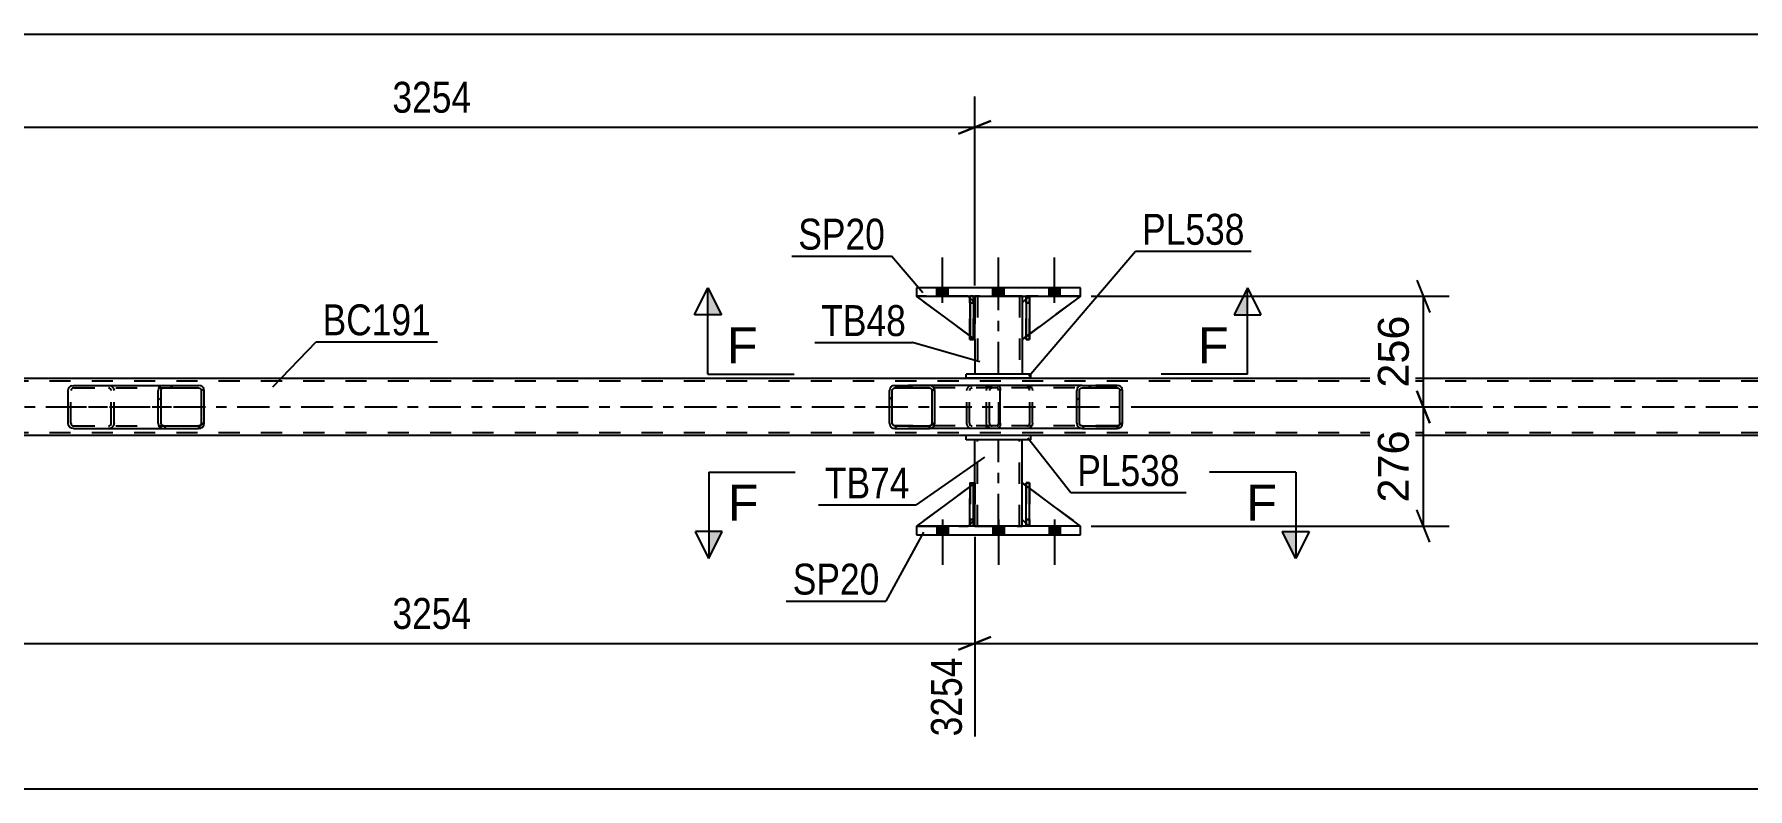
# Model space of a CAD drawing. Header units: millimetres. Extents: x -116 to 725, y -402 to 192.
# Drawn here: x -33.5 to 125.3, y -245.6 to -175.7 of the extents above; entities that cross this region are included whole.
import ezdxf

# ---------------------------------------------------------------- set-up
doc = ezdxf.new("R2010")
doc.units = ezdxf.units.MM
doc.linetypes.add('DXK_LINE_DOT2', pattern=[3.9198, 1.9599, -1.9599])
doc.linetypes.add('DXK_LINE_DOT3', pattern=[5.9187, 2.979, -0.9799, 0.9799, -0.9799])
doc.styles.add('Arial', font='ARIAL.TTF', dxfattribs={"height": 0.2})
doc.styles.add('Arial Narrow', font='ARIALN.TTF', dxfattribs={"height": 0.2})

# ---------------------------------------------------------------- blocks, each defined once
blk = doc.blocks.new('Part-200057545-4073 - 4012')
at = {"color": 2, "linetype": 'Continuous'}
for p, q in [((53.64, -217.23), (53.64, -213.23)), ((58.04, -217.23), (58.04, -213.23)), ((53.64, -221.23), (53.64, -220.63)), ((58.04, -221.23), (58.04, -220.63))]:
    blk.add_line(p, q, dxfattribs=at)
at = {"color": 7, "linetype": 'DXK_LINE_DOT2'}
for p, q in [((58.04, -213.23), (53.64, -213.23)), ((53.88, -221.23), (53.88, -213.23)), ((57.8, -221.23), (57.8, -213.23)), ((53.64, -220.63), (53.64, -217.23)), ((58.04, -220.63), (58.04, -217.23)), ((53.64, -221.23), (58.04, -221.23))]:
    blk.add_line(p, q, dxfattribs=at)
at = {"color": 7, "linetype": 'DXK_LINE_DOT3'}
blk.add_line((55.84, -221.23), (55.84, -213.23), dxfattribs=at)
blk = doc.blocks.new('Part-200057545-4068 - 4012')
at = {"color": 7, "linetype": 'DXK_LINE_DOT2'}
for p, q in [((53.19, -200.54), (53.19, -199.94)), ((53.19, -199.94), (53.19, -199.94)), ((53.19, -199.94), (53.19, -203.94)), ((53.51, -199.94), (53.19, -199.94)), ((53.51, -200.54), (53.51, -199.94)), ((53.51, -203.94), (53.51, -199.94)), ((53.19, -203.94), (53.19, -200.54)), ((53.19, -200.54), (53.51, -200.54)), ((53.51, -200.54), (53.51, -203.94)), ((53.19, -203.94), (53.51, -203.94))]:
    blk.add_line(p, q, dxfattribs=at)
blk = doc.blocks.new('Part-200057545-4161 - 4012')
at = {"linetype": 'Continuous'}
h = blk.add_hatch(dxfattribs=at)
h.set_pattern_fill('', scale=0.7, style=0, pattern_type=0)
h.set_pattern_definition([(45, (67.303, -208.4886), (-1.57154, 1.57154), [])])
h.paths.add_polyline_path([(67.34, -208.67), (67.3, -208.49), (67.19, -208.33), (67.03, -208.23), (66.83, -208.19), (63.6, -208.19), (63.4, -208.23), (63.23, -208.33), (63.12, -208.49), (63.09, -208.67), (63.09, -211.71), (63.12, -211.9), (63.23, -212.05), (63.4, -212.16), (63.6, -212.19), (66.83, -212.19), (67.03, -212.16), (67.19, -212.05), (67.3, -211.9), (67.34, -211.71)])
h.paths.add_polyline_path([(67.07, -211.8), (67.01, -211.88), (66.93, -211.93), (66.83, -211.95), (63.6, -211.95), (63.5, -211.93), (63.42, -211.88), (63.36, -211.8), (63.34, -211.71), (63.34, -208.67), (63.36, -208.58), (63.42, -208.5), (63.5, -208.45), (63.6, -208.43), (66.83, -208.43), (66.93, -208.45), (67.01, -208.5), (67.07, -208.58), (67.09, -208.67), (67.09, -211.71)])
at = {"color": 7, "linetype": 'DXK_LINE_DOT2'}
for p, q in [((54.74, -208.67), (54.77, -208.49)), ((54.74, -211.71), (54.74, -208.67)), ((55.01, -208.58), (54.99, -208.67)), ((54.99, -211.71), (54.99, -208.67)), ((55.07, -208.5), (55.01, -208.58)), ((55.05, -208.23), (55.25, -208.19)), ((55.15, -208.45), (55.07, -208.5)), ((55.25, -208.43), (55.15, -208.45)), ((55.73, -208.19), (55.25, -208.19)), ((66.83, -208.43), (55.25, -208.43)), ((58.48, -208.19), (58.68, -208.23)), ((58.58, -208.45), (58.48, -208.43)), ((58.66, -208.5), (58.58, -208.45)), ((58.72, -208.58), (58.66, -208.5)), ((58.74, -208.67), (58.72, -208.58)), ((58.74, -211.71), (58.74, -208.67)), ((58.95, -208.49), (58.99, -208.67)), ((58.99, -211.71), (58.99, -208.67)), ((66.83, -208.19), (63.6, -208.19)), ((54.77, -211.9), (54.74, -211.71)), ((54.99, -211.71), (55.01, -211.8)), ((55.01, -211.8), (55.07, -211.88)), ((55.25, -212.19), (55.05, -212.16)), ((55.07, -211.88), (55.15, -211.93)), ((55.15, -211.93), (55.25, -211.95)), ((66.83, -211.95), (55.25, -211.95)), ((55.73, -212.19), (55.25, -212.19)), ((58.48, -211.95), (58.58, -211.93)), ((58.68, -212.16), (58.48, -212.19)), ((58.58, -211.93), (58.66, -211.88)), ((58.66, -211.88), (58.72, -211.8)), ((58.72, -211.8), (58.74, -211.71)), ((58.99, -211.71), (58.95, -211.9)), ((66.83, -212.19), (63.6, -212.19))]:
    blk.add_line(p, q, dxfattribs=at)
at = {"color": 2, "linetype": 'Continuous'}
for p, q in [((63.6, -208.19), (55.73, -208.19)), ((63.12, -208.49), (63.09, -208.67)), ((63.09, -211.71), (63.09, -208.67)), ((63.34, -208.67), (63.36, -208.58)), ((63.34, -211.71), (63.34, -208.67)), ((63.36, -208.58), (63.42, -208.5)), ((63.6, -208.19), (63.4, -208.23)), ((63.42, -208.5), (63.5, -208.45)), ((63.5, -208.45), (63.6, -208.43)), ((63.6, -208.19), (66.83, -208.19)), ((63.6, -208.43), (66.83, -208.43)), ((67.03, -208.23), (66.83, -208.19)), ((66.83, -208.43), (66.93, -208.45)), ((66.93, -208.45), (67.01, -208.5)), ((67.01, -208.5), (67.07, -208.58)), ((67.07, -208.58), (67.09, -208.67)), ((67.09, -211.71), (67.09, -208.67)), ((67.34, -208.67), (67.3, -208.49)), ((67.34, -211.71), (67.34, -208.67)), ((63.6, -212.19), (55.73, -212.19)), ((63.09, -211.71), (63.12, -211.9)), ((63.36, -211.8), (63.34, -211.71)), ((63.42, -211.88), (63.36, -211.8)), ((63.4, -212.16), (63.6, -212.19)), ((63.5, -211.93), (63.42, -211.88)), ((63.6, -211.95), (63.5, -211.93)), ((63.6, -211.95), (66.83, -211.95)), ((63.6, -212.19), (66.83, -212.19)), ((66.93, -211.93), (66.83, -211.95)), ((66.83, -212.19), (67.03, -212.16)), ((67.01, -211.88), (66.93, -211.93)), ((67.07, -211.8), (67.01, -211.88)), ((67.09, -211.71), (67.07, -211.8)), ((67.3, -211.9), (67.34, -211.71))]:
    blk.add_line(p, q, dxfattribs=at)
at = {"color": 7, "linetype": 'DXK_LINE_DOT2'}
for centre, start, end in [((55.23, -208.69), 110.7583, 155.68), ((58.5, -208.69), 24.32, 69.2417), ((55.23, -211.69), 204.32, 249.2417), ((58.5, -211.69), 290.7583, 335.68)]:
    blk.add_arc(centre, 0.496, start, end, dxfattribs=at)
at = {"color": 2, "linetype": 'Continuous'}
for centre, start, end in [((63.58, -208.69), 110.7583, 155.68), ((66.85, -208.69), 24.32, 69.2417), ((63.58, -211.69), 204.32, 249.2417), ((66.85, -211.69), 290.7583, 335.68)]:
    blk.add_arc(centre, 0.496, start, end, dxfattribs=at)
blk = doc.blocks.new('Part-200057545-4078 - 4012')
at = {"color": 2, "linetype": 'Continuous'}
for p, q in [((58.84, -212.83), (52.84, -212.83)), ((52.84, -213.23), (52.84, -212.83)), ((58.84, -213.23), (52.84, -213.23)), ((58.84, -213.23), (58.84, -212.83))]:
    blk.add_line(p, q, dxfattribs=at)
blk = doc.blocks.new('Part-200057545-4083 - 4012')
at = {"color": 2, "linetype": 'Continuous'}
for p, q in [((58.84, -207.14), (52.84, -207.14)), ((52.84, -207.54), (52.84, -207.14)), ((58.84, -207.54), (52.84, -207.54)), ((58.84, -207.54), (58.84, -207.14))]:
    blk.add_line(p, q, dxfattribs=at)
blk = doc.blocks.new('Part-200057545-4088 - 4012')
at = {"color": 2, "linetype": 'Continuous'}
for p, q in [((53.64, -199.94), (53.64, -200.54)), ((58.04, -199.94), (58.04, -200.54)), ((53.64, -203.94), (53.64, -207.14)), ((58.04, -203.94), (58.04, -207.14))]:
    blk.add_line(p, q, dxfattribs=at)
at = {"color": 7, "linetype": 'DXK_LINE_DOT2'}
for p, q in [((58.04, -199.94), (53.64, -199.94)), ((53.88, -199.94), (53.88, -207.14)), ((57.8, -199.94), (57.8, -207.14)), ((53.64, -200.54), (53.64, -203.94)), ((58.04, -200.54), (58.04, -203.94)), ((58.04, -207.14), (53.64, -207.14))]:
    blk.add_line(p, q, dxfattribs=at)
at = {"color": 7, "linetype": 'DXK_LINE_DOT3'}
blk.add_line((55.84, -207.14), (55.84, -199.94), dxfattribs=at)
blk = doc.blocks.new('Part-200057545-4162 - 4012')
at = {"linetype": 'Continuous'}
h = blk.add_hatch(dxfattribs=at)
h.set_pattern_fill('', scale=0.7, style=0, pattern_type=0)
h.set_pattern_definition([(45, (-17.8313, -208.4886), (-1.57154, 1.57154), [])])
h.paths.add_polyline_path([(-17.79, -208.67), (-17.83, -208.49), (-17.94, -208.33), (-18.11, -208.23), (-18.3, -208.19), (-21.54, -208.19), (-21.73, -208.23), (-21.9, -208.33), (-22.01, -208.49), (-22.05, -208.67), (-22.05, -211.71), (-22.01, -211.9), (-21.9, -212.05), (-21.73, -212.16), (-21.54, -212.19), (-18.3, -212.19), (-18.11, -212.16), (-17.94, -212.05), (-17.83, -211.9), (-17.79, -211.71)])
h.paths.add_polyline_path([(-18.07, -211.8), (-18.12, -211.88), (-18.21, -211.93), (-18.3, -211.95), (-21.54, -211.95), (-21.64, -211.93), (-21.72, -211.88), (-21.77, -211.8), (-21.79, -211.71), (-21.79, -208.67), (-21.77, -208.58), (-21.72, -208.5), (-21.64, -208.45), (-21.54, -208.43), (-18.3, -208.43), (-18.21, -208.45), (-18.12, -208.5), (-18.07, -208.58), (-18.05, -208.67), (-18.05, -211.71)])
at = {"color": 2, "linetype": 'Continuous'}
for p, q in [((-30.4, -208.67), (-30.36, -208.49)), ((-30.4, -211.71), (-30.4, -208.67)), ((-30.08, -208.23), (-29.89, -208.19)), ((-29.89, -208.19), (-21.54, -208.19)), ((-22.01, -208.49), (-22.05, -208.67)), ((-22.05, -211.71), (-22.05, -208.67)), ((-21.79, -208.67), (-21.77, -208.58)), ((-21.79, -211.71), (-21.79, -208.67)), ((-21.77, -208.58), (-21.72, -208.5)), ((-21.54, -208.19), (-21.73, -208.23)), ((-21.72, -208.5), (-21.64, -208.45)), ((-21.64, -208.45), (-21.54, -208.43)), ((-21.54, -208.19), (-18.3, -208.19)), ((-21.54, -208.43), (-18.3, -208.43)), ((-18.11, -208.23), (-18.3, -208.19)), ((-18.3, -208.43), (-18.21, -208.45)), ((-18.21, -208.45), (-18.12, -208.5)), ((-18.12, -208.5), (-18.07, -208.58)), ((-18.07, -208.58), (-18.05, -208.67)), ((-18.05, -211.71), (-18.05, -208.67)), ((-17.79, -208.67), (-17.83, -208.49)), ((-17.79, -211.71), (-17.79, -208.67)), ((-30.36, -211.9), (-30.4, -211.71)), ((-29.89, -212.19), (-30.08, -212.16)), ((-29.89, -212.19), (-21.54, -212.19)), ((-22.05, -211.71), (-22.01, -211.9)), ((-21.77, -211.8), (-21.79, -211.71)), ((-21.72, -211.88), (-21.77, -211.8)), ((-21.73, -212.16), (-21.54, -212.19)), ((-21.64, -211.93), (-21.72, -211.88)), ((-21.54, -211.95), (-21.64, -211.93)), ((-21.54, -211.95), (-18.3, -211.95)), ((-21.54, -212.19), (-18.3, -212.19)), ((-18.21, -211.93), (-18.3, -211.95)), ((-18.3, -212.19), (-18.11, -212.16)), ((-18.12, -211.88), (-18.21, -211.93)), ((-18.07, -211.8), (-18.12, -211.88)), ((-18.05, -211.71), (-18.07, -211.8)), ((-17.83, -211.9), (-17.79, -211.71))]:
    blk.add_line(p, q, dxfattribs=at)
at = {"color": 7, "linetype": 'DXK_LINE_DOT2'}
for p, q in [((-30.12, -208.58), (-30.14, -208.67)), ((-30.14, -211.71), (-30.14, -208.67)), ((-30.07, -208.5), (-30.12, -208.58)), ((-29.99, -208.45), (-30.07, -208.5)), ((-29.89, -208.43), (-29.99, -208.45)), ((-29.89, -208.43), (-18.3, -208.43)), ((-26.65, -208.19), (-26.46, -208.23)), ((-26.55, -208.45), (-26.65, -208.43)), ((-26.47, -208.5), (-26.55, -208.45)), ((-26.42, -208.58), (-26.47, -208.5)), ((-26.4, -208.67), (-26.42, -208.58)), ((-26.4, -211.71), (-26.4, -208.67)), ((-26.18, -208.49), (-26.14, -208.67)), ((-26.14, -211.71), (-26.14, -208.67)), ((-21.54, -208.19), (-18.3, -208.19)), ((-30.14, -211.71), (-30.12, -211.8)), ((-30.12, -211.8), (-30.07, -211.88)), ((-30.07, -211.88), (-29.99, -211.93)), ((-29.99, -211.93), (-29.89, -211.95)), ((-29.89, -211.95), (-18.3, -211.95)), ((-26.65, -211.95), (-26.55, -211.93)), ((-26.46, -212.16), (-26.65, -212.19)), ((-26.55, -211.93), (-26.47, -211.88)), ((-26.47, -211.88), (-26.42, -211.8)), ((-26.42, -211.8), (-26.4, -211.71)), ((-26.14, -211.71), (-26.18, -211.9)), ((-21.54, -212.19), (-18.3, -212.19))]:
    blk.add_line(p, q, dxfattribs=at)
at = {"color": 7, "linetype": 'DXK_LINE_DOT3'}
blk.add_line((-31.69, -210.19), (-19.92, -210.19), dxfattribs=at)
at = {"color": 2, "linetype": 'Continuous'}
for centre, start, end in [((-29.91, -208.69), 110.7583, 155.68), ((-21.56, -208.69), 110.7583, 155.68), ((-18.28, -208.69), 24.32, 69.2417), ((-29.91, -211.69), 204.32, 249.2417), ((-21.56, -211.69), 204.32, 249.2417), ((-18.28, -211.69), 290.7583, 335.68)]:
    blk.add_arc(centre, 0.496, start, end, dxfattribs=at)
at = {"color": 7, "linetype": 'DXK_LINE_DOT2'}
for centre, start, end in [((-26.63, -208.69), 24.32, 69.2417), ((-26.63, -211.69), 290.7583, 335.68)]:
    blk.add_arc(centre, 0.496, start, end, dxfattribs=at)
blk = doc.blocks.new('Part-200057545-4163 - 4012')
at = {"linetype": 'Continuous'}
h = blk.add_hatch(dxfattribs=at)
h.set_pattern_fill('', scale=0.7, style=0, pattern_type=0)
h.set_pattern_definition([(45, (49.8923, -208.4886), (-1.57154, 1.57154), [])])
h.paths.add_polyline_path([(49.93, -208.67), (49.89, -208.49), (49.78, -208.33), (49.62, -208.23), (49.43, -208.19), (46.24, -208.19), (46.05, -208.23), (45.89, -208.33), (45.78, -208.49), (45.74, -208.67), (45.74, -211.71), (45.78, -211.9), (45.89, -212.05), (46.05, -212.16), (46.24, -212.19), (49.43, -212.19), (49.62, -212.16), (49.78, -212.05), (49.89, -211.9), (49.93, -211.71)])
h.paths.add_polyline_path([(49.66, -211.8), (49.61, -211.88), (49.52, -211.93), (49.43, -211.95), (46.24, -211.95), (46.15, -211.93), (46.07, -211.88), (46.01, -211.8), (45.99, -211.71), (45.99, -208.67), (46.01, -208.58), (46.07, -208.5), (46.15, -208.45), (46.24, -208.43), (49.43, -208.43), (49.52, -208.45), (49.61, -208.5), (49.66, -208.58), (49.68, -208.67), (49.68, -211.71)])
at = {"color": 2, "linetype": 'Continuous'}
for p, q in [((45.78, -208.49), (45.74, -208.67)), ((45.74, -211.71), (45.74, -208.67)), ((45.99, -208.67), (46.01, -208.58)), ((45.99, -211.71), (45.99, -208.67)), ((46.01, -208.58), (46.07, -208.5)), ((46.24, -208.19), (46.05, -208.23)), ((46.07, -208.5), (46.15, -208.45)), ((46.15, -208.45), (46.24, -208.43)), ((46.24, -208.19), (49.43, -208.19)), ((46.24, -208.43), (49.43, -208.43)), ((55.73, -208.19), (49.43, -208.19)), ((49.62, -208.23), (49.43, -208.19)), ((49.43, -208.43), (49.52, -208.45)), ((49.52, -208.45), (49.61, -208.5)), ((49.61, -208.5), (49.66, -208.58)), ((49.66, -208.58), (49.68, -208.67)), ((49.68, -211.71), (49.68, -208.67)), ((49.93, -208.67), (49.89, -208.49)), ((49.93, -211.71), (49.93, -208.67)), ((55.73, -208.19), (55.83, -208.23)), ((55.83, -208.23), (55.92, -208.33)), ((55.92, -208.33), (55.98, -208.49)), ((55.98, -208.49), (56, -208.67)), ((56, -211.71), (56, -208.67)), ((45.74, -211.71), (45.78, -211.9)), ((46.01, -211.8), (45.99, -211.71)), ((46.07, -211.88), (46.01, -211.8)), ((46.05, -212.16), (46.24, -212.19)), ((46.15, -211.93), (46.07, -211.88)), ((46.24, -211.95), (46.15, -211.93)), ((46.24, -211.95), (49.43, -211.95)), ((46.24, -212.19), (49.43, -212.19)), ((49.52, -211.93), (49.43, -211.95)), ((49.43, -212.19), (49.62, -212.16)), ((55.73, -212.19), (49.43, -212.19)), ((49.61, -211.88), (49.52, -211.93)), ((49.66, -211.8), (49.61, -211.88)), ((49.68, -211.71), (49.66, -211.8)), ((49.89, -211.9), (49.93, -211.71)), ((55.83, -212.16), (55.73, -212.19)), ((55.92, -212.05), (55.83, -212.16)), ((55.98, -211.9), (55.92, -212.05)), ((56, -211.71), (55.98, -211.9))]:
    blk.add_line(p, q, dxfattribs=at)
at = {"color": 7, "linetype": 'DXK_LINE_DOT2'}
for p, q in [((49.43, -208.19), (46.24, -208.19)), ((55.73, -208.43), (46.24, -208.43)), ((52.89, -208.67), (52.93, -208.49)), ((52.89, -211.71), (52.89, -208.67)), ((53.16, -208.58), (53.14, -208.67)), ((53.14, -211.71), (53.14, -208.67)), ((53.22, -208.5), (53.16, -208.58)), ((53.2, -208.23), (53.39, -208.19)), ((53.3, -208.45), (53.22, -208.5)), ((53.39, -208.43), (53.3, -208.45)), ((54.74, -208.43), (54.74, -208.19)), ((55.78, -208.45), (55.73, -208.43)), ((55.82, -208.5), (55.78, -208.45)), ((55.85, -208.58), (55.82, -208.5)), ((55.86, -208.67), (55.85, -208.58)), ((55.86, -211.71), (55.86, -208.67)), ((55.73, -211.95), (46.24, -211.95)), ((49.43, -212.19), (46.24, -212.19)), ((52.93, -211.9), (52.89, -211.71)), ((53.14, -211.71), (53.16, -211.8)), ((53.16, -211.8), (53.22, -211.88)), ((53.39, -212.19), (53.2, -212.16)), ((53.22, -211.88), (53.3, -211.93)), ((53.3, -211.93), (53.39, -211.95)), ((54.74, -212.19), (54.74, -211.95)), ((55.73, -211.95), (55.78, -211.93)), ((55.78, -211.93), (55.82, -211.88)), ((55.82, -211.88), (55.85, -211.8)), ((55.85, -211.8), (55.86, -211.71))]:
    blk.add_line(p, q, dxfattribs=at)
at = {"color": 2, "linetype": 'Continuous'}
for centre, start, end in [((46.23, -208.69), 111.1941, 156.1506), ((49.44, -208.69), 23.8494, 68.8059), ((46.23, -211.7), 203.8494, 248.8059), ((49.44, -211.7), 291.1941, 336.1506)]:
    blk.add_arc(centre, 0.492, start, end, dxfattribs=at)
at = {"color": 7, "linetype": 'DXK_LINE_DOT2'}
for centre, start, end in [((53.38, -208.69), 111.1941, 156.1506), ((53.38, -211.7), 203.8494, 248.8059)]:
    blk.add_arc(centre, 0.492, start, end, dxfattribs=at)
blk = doc.blocks.new('Part-200057545-4164 - 4012')
at = {"color": 7, "linetype": 'DXK_LINE_DOT2'}
for p, q in [((58.39, -200.54), (58.39, -199.94)), ((58.39, -199.94), (58.39, -199.94)), ((58.39, -199.94), (58.39, -203.94)), ((58.71, -199.94), (58.39, -199.94)), ((58.71, -200.54), (58.71, -199.94)), ((58.71, -203.94), (58.71, -199.94)), ((58.39, -203.94), (58.39, -200.54)), ((58.39, -200.54), (58.71, -200.54)), ((58.71, -200.54), (58.71, -203.94)), ((58.39, -203.94), (58.71, -203.94))]:
    blk.add_line(p, q, dxfattribs=at)
blk = doc.blocks.new('Part-200057545-4165 - 4012')
at = {"color": 2, "linetype": 'Continuous'}
for p, q in [((53.51, -199.94), (53.19, -199.94)), ((53.19, -199.94), (53.2, -203.94)), ((53.52, -199.94), (53.51, -199.94)), ((53.51, -199.94), (53.52, -203.94)), ((53.52, -203.94), (53.2, -203.94))]:
    blk.add_line(p, q, dxfattribs=at)
at = {"color": 7, "linetype": 'DXK_LINE_DOT2'}
for p, q in [((53.2, -200.54), (53.2, -199.94)), ((53.52, -199.94), (53.51, -199.94)), ((53.52, -200.54), (53.52, -199.94)), ((53.52, -200.54), (53.2, -200.54)), ((53.2, -200.54), (53.2, -203.94)), ((53.52, -203.94), (53.52, -200.54))]:
    blk.add_line(p, q, dxfattribs=at)
blk = doc.blocks.new('Part-200057545-4166 - 4012')
at = {"color": 2, "linetype": 'Continuous'}
for p, q in [((58.71, -199.94), (58.39, -199.94)), ((58.39, -199.94), (58.39, -203.94)), ((58.71, -199.94), (58.71, -199.94)), ((58.71, -199.94), (58.71, -203.94)), ((58.71, -203.94), (58.39, -203.94))]:
    blk.add_line(p, q, dxfattribs=at)
at = {"color": 7, "linetype": 'DXK_LINE_DOT2'}
for p, q in [((58.39, -200.54), (58.39, -199.94)), ((58.71, -200.54), (58.71, -199.94)), ((58.71, -199.94), (58.71, -199.94)), ((58.71, -200.54), (58.39, -200.54)), ((58.39, -200.54), (58.39, -203.94)), ((58.71, -203.94), (58.71, -200.54))]:
    blk.add_line(p, q, dxfattribs=at)
blk = doc.blocks.new('Part-200057545-4167 - 4012')
at = {"color": 7, "linetype": 'DXK_LINE_DOT2'}
for p, q in [((53.64, -203.94), (48.24, -199.94)), ((48.24, -199.94), (53.04, -199.94)), ((53.04, -199.94), (53.64, -200.54)), ((53.64, -200.54), (53.04, -199.94)), ((53.64, -200.54), (53.64, -203.94)), ((53.64, -200.54), (53.64, -200.54)), ((53.64, -200.54), (53.64, -203.94))]:
    blk.add_line(p, q, dxfattribs=at)
blk = doc.blocks.new('Part-200057545-4168 - 4012')
at = {"color": 2, "linetype": 'Continuous'}
for p, q in [((53.2, -203.61), (48.24, -199.94)), ((53.19, -200.1), (53.04, -199.94)), ((53.64, -200.54), (53.51, -200.42)), ((53.64, -200.54), (53.64, -200.54)), ((53.64, -203.94), (53.64, -200.54)), ((53.52, -203.85), (53.64, -203.94)), ((53.64, -203.94), (53.64, -203.94))]:
    blk.add_line(p, q, dxfattribs=at)
at = {"color": 7, "linetype": 'DXK_LINE_DOT2'}
for p, q in [((53.04, -199.94), (48.24, -199.94)), ((53.04, -199.94), (53.64, -200.54)), ((53.51, -200.42), (53.19, -200.1)), ((53.64, -200.54), (53.64, -203.94)), ((53.52, -203.85), (53.2, -203.61))]:
    blk.add_line(p, q, dxfattribs=at)
blk = doc.blocks.new('Part-200057545-4169 - 4012')
at = {"color": 7, "linetype": 'DXK_LINE_DOT2'}
for p, q in [((58.64, -199.94), (58.04, -200.54)), ((58.04, -203.94), (63.44, -199.94)), ((63.44, -199.94), (58.64, -199.94)), ((58.04, -200.54), (58.04, -203.94))]:
    blk.add_line(p, q, dxfattribs=at)
blk = doc.blocks.new('Part-200057545-4173 - 4012')
at = {"color": 2, "linetype": 'Continuous'}
for p, q in [((53.19, -221.23), (53.2, -217.23)), ((53.2, -217.23), (53.52, -217.23)), ((53.51, -221.23), (53.52, -217.23)), ((53.2, -221.23), (53.19, -221.23)), ((53.52, -221.23), (53.19, -221.23))]:
    blk.add_line(p, q, dxfattribs=at)
at = {"color": 7, "linetype": 'DXK_LINE_DOT2'}
for p, q in [((53.2, -217.23), (53.2, -220.63)), ((53.52, -220.63), (53.52, -217.23)), ((53.2, -220.63), (53.2, -221.23)), ((53.2, -220.63), (53.52, -220.63)), ((53.52, -221.23), (53.52, -220.63)), ((53.51, -221.23), (53.52, -221.23))]:
    blk.add_line(p, q, dxfattribs=at)
blk = doc.blocks.new('Part-200057545-4170 - 4012')
at = {"color": 7, "linetype": 'DXK_LINE_DOT2'}
for p, q in [((58.64, -199.94), (58.39, -200.19)), ((63.44, -199.94), (58.64, -199.94)), ((58.71, -203.44), (58.39, -203.68))]:
    blk.add_line(p, q, dxfattribs=at)
at = {"color": 2, "linetype": 'Continuous'}
for p, q in [((63.44, -199.94), (58.71, -203.44)), ((58.39, -200.19), (58.04, -200.54)), ((58.04, -200.54), (58.04, -203.94)), ((58.39, -203.68), (58.04, -203.94))]:
    blk.add_line(p, q, dxfattribs=at)
blk = doc.blocks.new('Part-200057545-4171 - 4012')
at = {"color": 7, "linetype": 'DXK_LINE_DOT2'}
for p, q in [((53.19, -217.23), (53.51, -217.23)), ((53.19, -220.63), (53.19, -217.23)), ((53.19, -217.23), (53.19, -221.23)), ((53.51, -217.23), (53.51, -220.63)), ((53.51, -221.23), (53.51, -217.33)), ((53.51, -220.63), (53.19, -220.63)), ((53.19, -221.23), (53.19, -220.63)), ((53.51, -220.63), (53.51, -221.23)), ((53.51, -221.23), (53.19, -221.23)), ((53.51, -221.23), (53.51, -221.23))]:
    blk.add_line(p, q, dxfattribs=at)
blk = doc.blocks.new('Part-200057545-4172 - 4012')
at = {"color": 7, "linetype": 'DXK_LINE_DOT2'}
for p, q in [((58.71, -217.23), (58.39, -217.23)), ((58.39, -220.63), (58.39, -217.23)), ((58.39, -217.23), (58.39, -221.23)), ((58.71, -217.23), (58.71, -220.63)), ((58.71, -221.23), (58.71, -217.23)), ((58.71, -220.63), (58.39, -220.63)), ((58.39, -221.23), (58.39, -220.63)), ((58.71, -220.63), (58.71, -221.23)), ((58.71, -221.23), (58.39, -221.23)), ((58.71, -221.23), (58.71, -221.23))]:
    blk.add_line(p, q, dxfattribs=at)
blk = doc.blocks.new('Part-200057545-4174 - 4012')
at = {"color": 2, "linetype": 'Continuous'}
for p, q in [((58.39, -221.23), (58.39, -217.23)), ((58.39, -217.23), (58.71, -217.23)), ((58.71, -221.23), (58.71, -217.23)), ((58.39, -221.23), (58.39, -221.23)), ((58.71, -221.23), (58.39, -221.23))]:
    blk.add_line(p, q, dxfattribs=at)
at = {"color": 7, "linetype": 'DXK_LINE_DOT2'}
for p, q in [((58.39, -217.23), (58.39, -220.63)), ((58.71, -220.63), (58.71, -217.23)), ((58.39, -220.63), (58.39, -221.23)), ((58.39, -220.63), (58.71, -220.63)), ((58.71, -221.23), (58.71, -220.63)), ((58.71, -221.23), (58.71, -221.23))]:
    blk.add_line(p, q, dxfattribs=at)
blk = doc.blocks.new('Part-200057545-4175 - 4012')
at = {"color": 7, "linetype": 'DXK_LINE_DOT2'}
for p, q in [((53.64, -217.23), (48.24, -221.23)), ((53.64, -220.63), (53.64, -217.23)), ((53.64, -217.23), (53.64, -220.63)), ((53.04, -221.23), (53.64, -220.63)), ((53.64, -220.63), (53.04, -221.23)), ((53.64, -220.63), (53.64, -220.63)), ((48.24, -221.23), (53.04, -221.23))]:
    blk.add_line(p, q, dxfattribs=at)
blk = doc.blocks.new('Part-200057545-4176 - 4012')
at = {"color": 2, "linetype": 'Continuous'}
for p, q in [((53.2, -217.56), (48.24, -221.23)), ((53.64, -217.23), (53.52, -217.33)), ((53.64, -220.63), (53.64, -217.23)), ((53.64, -220.63), (53.51, -220.76)), ((53.64, -220.63), (53.64, -220.63)), ((53.19, -221.08), (53.04, -221.23))]:
    blk.add_line(p, q, dxfattribs=at)
at = {"color": 7, "linetype": 'DXK_LINE_DOT2'}
for p, q in [((53.52, -217.33), (53.2, -217.56)), ((53.64, -220.63), (53.64, -217.23)), ((53.64, -220.63), (53.04, -221.23)), ((53.51, -220.76), (53.19, -221.08)), ((48.24, -221.23), (53.04, -221.23))]:
    blk.add_line(p, q, dxfattribs=at)
blk = doc.blocks.new('Part-200057545-4177 - 4012')
at = {"color": 7, "linetype": 'DXK_LINE_DOT2'}
for p, q in [((58.04, -220.63), (58.04, -217.23)), ((58.04, -217.23), (63.44, -221.23)), ((58.64, -221.23), (58.04, -220.63)), ((63.44, -221.23), (58.64, -221.23))]:
    blk.add_line(p, q, dxfattribs=at)
blk = doc.blocks.new('Part-200057545-4178 - 4012')
at = {"color": 2, "linetype": 'Continuous'}
for p, q in [((58.04, -220.63), (58.04, -217.23)), ((58.39, -217.49), (58.04, -217.23)), ((63.44, -221.23), (58.71, -217.73)), ((58.39, -220.99), (58.04, -220.63))]:
    blk.add_line(p, q, dxfattribs=at)
at = {"color": 7, "linetype": 'DXK_LINE_DOT2'}
for p, q in [((58.71, -217.73), (58.39, -217.49)), ((58.64, -221.23), (58.39, -220.99)), ((63.44, -221.23), (58.64, -221.23)), ((63.44, -221.23), (63.44, -221.23)), ((63.44, -221.23), (63.44, -221.23))]:
    blk.add_line(p, q, dxfattribs=at)
blk = doc.blocks.new('Part-200057545-4183 - 4012')
at = {"color": 2, "linetype": 'Continuous'}
for p, q in [((48.24, -221.23), (48.24, -222.03)), ((63.44, -221.23), (48.24, -221.23)), ((48.24, -222.03), (63.44, -222.03)), ((63.44, -222.03), (63.44, -221.23))]:
    blk.add_line(p, q, dxfattribs=at)
blk = doc.blocks.new('Part-200057545-4188 - 4012')
at = {"color": 2, "linetype": 'Continuous'}
for p, q in [((63.44, -199.14), (48.24, -199.14)), ((48.24, -199.14), (48.24, -199.94)), ((48.24, -199.94), (63.44, -199.94)), ((63.44, -199.94), (63.44, -199.14))]:
    blk.add_line(p, q, dxfattribs=at)
blk = doc.blocks.new('Part-200057545-4253 - 4012')
at = {"color": 2, "linetype": 'Continuous'}
for p, q in [((620.52, -207.55), (-38.4, -207.55)), ((52.84, -212.83), (-38.4, -212.83)), ((223.11, -212.83), (58.84, -212.83))]:
    blk.add_line(p, q, dxfattribs=at)
at = {"color": 7, "linetype": 'DXK_LINE_DOT2'}
for p, q in [((620.52, -207.79), (-38.4, -207.79)), ((620.52, -212.59), (-38.4, -212.59)), ((58.84, -212.83), (52.84, -212.83))]:
    blk.add_line(p, q, dxfattribs=at)
at = {"color": 7, "linetype": 'DXK_LINE_DOT3'}
blk.add_line((-38.4, -210.19), (620.52, -210.19), dxfattribs=at)
blk = doc.blocks.new('Bolt-200057545-4264 - 4012')
at = {"linetype": 'Continuous'}
for points in [[(51.16, -221.23), (50.12, -221.23), (50.12, -222.03), (51.16, -222.03)], [(51.16, -221.23), (50.12, -221.23), (50.12, -222.03), (51.16, -222.03)], [(51.16, -221.23), (50.12, -221.23), (50.12, -222.03), (51.16, -222.03)], [(56.36, -221.23), (55.32, -221.23), (55.32, -222.03), (56.36, -222.03)], [(56.36, -221.23), (55.32, -221.23), (55.32, -222.03), (56.36, -222.03)], [(61.56, -221.23), (60.52, -221.23), (60.52, -222.03), (61.56, -222.03)], [(61.56, -221.23), (60.52, -221.23), (60.52, -222.03), (61.56, -222.03)], [(61.56, -221.23), (60.52, -221.23), (60.52, -222.03), (61.56, -222.03)]]:
    blk.add_hatch(color=1, dxfattribs=at).paths.add_polyline_path(points)
at = {"color": 1, "linetype": 'Continuous'}
for p, q in [((50.64, -220.63), (50.64, -224.83)), ((50.64, -220.63), (50.64, -224.83)), ((50.64, -220.63), (50.64, -224.83)), ((55.84, -220.63), (55.84, -224.83)), ((55.84, -220.63), (55.84, -224.83)), ((61.04, -220.63), (61.04, -224.83)), ((61.04, -220.63), (61.04, -224.83)), ((61.04, -220.63), (61.04, -224.83)), ((50.12, -221.23), (50.12, -222.03)), ((50.12, -221.23), (50.12, -222.03)), ((50.12, -221.23), (50.12, -222.03)), ((51.16, -221.23), (51.16, -222.03)), ((51.16, -221.23), (51.16, -222.03)), ((51.16, -221.23), (51.16, -222.03)), ((55.32, -221.23), (55.32, -222.03)), ((55.32, -221.23), (55.32, -222.03)), ((56.36, -221.23), (56.36, -222.03)), ((56.36, -221.23), (56.36, -222.03)), ((60.52, -221.23), (60.52, -222.03)), ((60.52, -221.23), (60.52, -222.03)), ((60.52, -221.23), (60.52, -222.03)), ((61.56, -221.23), (61.56, -222.03)), ((61.56, -221.23), (61.56, -222.03)), ((61.56, -221.23), (61.56, -222.03))]:
    blk.add_line(p, q, dxfattribs=at)
blk = doc.blocks.new('Bolt-200057545-4265 - 4012')
at = {"linetype": 'Continuous'}
for points in [[(50.12, -199.94), (51.16, -199.94), (51.16, -199.14), (50.12, -199.14)], [(50.12, -199.94), (51.16, -199.94), (51.16, -199.14), (50.12, -199.14)], [(50.12, -199.94), (51.16, -199.94), (51.16, -199.14), (50.12, -199.14)], [(55.32, -199.94), (56.36, -199.94), (56.36, -199.14), (55.32, -199.14)], [(55.32, -199.94), (56.36, -199.94), (56.36, -199.14), (55.32, -199.14)], [(60.52, -199.94), (61.56, -199.94), (61.56, -199.14), (60.52, -199.14)], [(60.52, -199.94), (61.56, -199.94), (61.56, -199.14), (60.52, -199.14)], [(60.52, -199.94), (61.56, -199.94), (61.56, -199.14), (60.52, -199.14)]]:
    blk.add_hatch(color=1, dxfattribs=at).paths.add_polyline_path(points)
at = {"color": 1, "linetype": 'Continuous'}
for p, q in [((50.64, -200.54), (50.64, -196.34)), ((50.64, -200.54), (50.64, -196.34)), ((50.64, -200.54), (50.64, -196.34)), ((55.84, -200.54), (55.84, -196.34)), ((55.84, -200.54), (55.84, -196.34)), ((61.04, -200.54), (61.04, -196.34)), ((61.04, -200.54), (61.04, -196.34)), ((61.04, -200.54), (61.04, -196.34)), ((50.12, -199.94), (50.12, -199.14)), ((50.12, -199.94), (50.12, -199.14)), ((50.12, -199.94), (50.12, -199.14)), ((51.16, -199.94), (51.16, -199.14)), ((51.16, -199.94), (51.16, -199.14)), ((51.16, -199.94), (51.16, -199.14)), ((55.32, -199.94), (55.32, -199.14)), ((55.32, -199.94), (55.32, -199.14)), ((56.36, -199.94), (56.36, -199.14)), ((56.36, -199.94), (56.36, -199.14)), ((60.52, -199.94), (60.52, -199.14)), ((60.52, -199.94), (60.52, -199.14)), ((60.52, -199.94), (60.52, -199.14)), ((61.56, -199.94), (61.56, -199.14)), ((61.56, -199.94), (61.56, -199.14)), ((61.56, -199.94), (61.56, -199.14))]:
    blk.add_line(p, q, dxfattribs=at)
blk = doc.blocks.new('StraightDimension-200057545-4374 - 4012')
at = {"color": 7, "linetype": 'Continuous'}
for p, q in [((-47.02, -213.83), (-47.02, -235.24)), ((53.64, -222.23), (53.64, -240.72)), ((-45.52, -231.51), (-48.52, -232.71)), ((52.14, -232.71), (55.14, -231.51)), ((-47.02, -232.11), (53.64, -232.11))]:
    blk.add_line(p, q, dxfattribs=at)
at = {"color": 0}
blk.add_wipeout([(7.57, -231.36), (7.57, -227.16), (-0.94, -227.16), (-0.94, -231.36)], dxfattribs=at)
at = {"color": 0, "linetype": 'Continuous'}
for points in [[(-47.62, -232.81), (-51.82, -232.81), (-51.82, -235.84), (-47.62, -235.84)], [(53.04, -232.81), (48.84, -232.81), (48.84, -241.32), (53.04, -241.32)]]:
    blk.add_wipeout(points, dxfattribs=at)
at = {"color": 3, "style": 'Arial Narrow'}
blk.add_text('3254', height=2.863, dxfattribs=at).set_placement((-0.34, -230.76))
at = {"color": 3, "linetype": 'Continuous', "style": 'Arial Narrow'}
for s, height, p in [('0', 2.86, (-48.22, -235.24)), ('3254', 2.863, (52.44, -240.72))]:
    blk.add_text(s, height=height, rotation=90.0002, dxfattribs=at).set_placement(p)
blk = doc.blocks.new('StraightDimension-200057545-4345 - 4012')
at = {"color": 7, "linetype": 'Continuous'}
for p, q in [((53.64, -198.94), (53.64, -181.42)), ((55.14, -183.67), (52.14, -184.87)), ((53.64, -184.27), (223.91, -184.27))]:
    blk.add_line(p, q, dxfattribs=at)
blk = doc.blocks.new('StraightDimension-200057545-4351 - 4012')
at = {"color": 7, "linetype": 'Continuous'}
for p, q in [((-47.02, -206.55), (-47.02, -181.42)), ((53.64, -198.94), (53.64, -181.42)), ((-45.52, -183.67), (-48.52, -184.87)), ((52.14, -184.87), (55.14, -183.67)), ((-47.02, -184.27), (53.64, -184.27))]:
    blk.add_line(p, q, dxfattribs=at)
at = {"color": 0}
blk.add_wipeout([(7.57, -183.52), (7.57, -179.32), (-0.94, -179.32), (-0.94, -183.52)], dxfattribs=at)
at = {"color": 3, "style": 'Arial Narrow'}
blk.add_text('3254', height=2.863, dxfattribs=at).set_placement((-0.34, -182.92))
blk = doc.blocks.new('StraightDimension-200057545-4368 - 4012')
at = {"color": 7, "linetype": 'Continuous'}
for p, q in [((53.64, -222.23), (53.64, -240.72)), ((55.14, -231.51), (52.14, -232.71)), ((53.64, -232.11), (223.91, -232.11))]:
    blk.add_line(p, q, dxfattribs=at)
blk = doc.blocks.new('StraightDimension-200057545-4390 - 4012')
at = {"color": 7, "linetype": 'Continuous'}
blk.add_line((-47.02, -175.65), (629.14, -175.65), dxfattribs=at)
blk = doc.blocks.new('StraightDimension-200057545-4405 - 4012')
at = {"color": 7, "linetype": 'Continuous'}
blk.add_line((-47.66, -245.58), (629.78, -245.58), dxfattribs=at)
blk = doc.blocks.new('StraightDimension-200057545-4435 - 4012')
at = {"color": 7, "linetype": 'Continuous'}
for p, q in [((94.62, -208.69), (95.82, -211.69)), ((68.34, -210.19), (97.62, -210.19)), ((95.22, -221.23), (95.22, -210.19)), ((95.82, -222.73), (94.62, -219.73)), ((64.44, -221.23), (97.62, -221.23))]:
    blk.add_line(p, q, dxfattribs=at)
at = {"color": 0}
blk.add_wipeout([(94.47, -211.78), (90.27, -211.78), (90.27, -219.65), (94.47, -219.65)], dxfattribs=at)
at = {"color": 3, "style": 'Arial'}
blk.add_text('276', height=2.865, rotation=90.0002, dxfattribs=at).set_placement((93.87, -219.05))
blk = doc.blocks.new('StraightDimension-200057545-4463 - 4012')
at = {"color": 7, "linetype": 'Continuous'}
for p, q in [((94.62, -198.44), (95.82, -201.44)), ((64.44, -199.94), (97.62, -199.94)), ((95.22, -210.19), (95.22, -199.94)), ((95.82, -211.69), (94.62, -208.69)), ((68.34, -210.19), (97.62, -210.19))]:
    blk.add_line(p, q, dxfattribs=at)
at = {"color": 0}
blk.add_wipeout([(94.47, -201.13), (90.27, -201.13), (90.27, -209), (94.47, -209)], dxfattribs=at)
at = {"color": 3, "style": 'Arial'}
blk.add_text('256', height=2.865, rotation=90.0002, dxfattribs=at).set_placement((93.87, -208.4))
blk = doc.blocks.new('Mark-200057545-4084 - 4012')
at = {"color": 0}
blk.add_wipeout([(47.26, -203.62), (47.26, -200.62), (39.41, -200.62), (39.41, -203.62)], dxfattribs=at)
blk.add_wipeout([(47.26, -203.62), (47.26, -200.62), (39.41, -200.62), (39.41, -203.62)], dxfattribs=at)
at = {"color": 30, "linetype": 'Continuous'}
for p in [(38.81, -204.22), (54.1, -206.02)]:
    blk.add_line(p, (47.86, -204.22), dxfattribs=at)
at = {"color": 3, "style": 'Arial Narrow'}
blk.add_text('TB48', height=2.863, dxfattribs=at).set_placement((39.41, -203.62))
blk = doc.blocks.new('Mark-200057545-4069 - 4012')
at = {"color": 0}
blk.add_wipeout([(47.6, -218.67), (47.6, -215.67), (39.75, -215.67), (39.75, -218.67)], dxfattribs=at)
blk.add_wipeout([(47.6, -218.67), (47.6, -215.67), (39.75, -215.67), (39.75, -218.67)], dxfattribs=at)
at = {"color": 30, "linetype": 'Continuous'}
for p in [(54.53, -214.84), (39.15, -219.27)]:
    blk.add_line(p, (48.2, -219.27), dxfattribs=at)
at = {"color": 3, "style": 'Arial Narrow'}
blk.add_text('TB74', height=2.863, dxfattribs=at).set_placement((39.75, -218.67))
blk = doc.blocks.new('Mark-200057545-4074 - 4012')
at = {"color": 0}
blk.add_wipeout([(72.64, -217.52), (72.64, -214.52), (63.14, -214.52), (63.14, -217.52)], dxfattribs=at)
blk.add_wipeout([(72.64, -217.52), (72.64, -214.52), (63.14, -214.52), (63.14, -217.52)], dxfattribs=at)
at = {"color": 30, "linetype": 'Continuous'}
for p, q in [((58.57, -213.07), (62.54, -218.12)), ((62.54, -218.12), (73.24, -218.12))]:
    blk.add_line(p, q, dxfattribs=at)
at = {"color": 3, "style": 'Arial Narrow'}
blk.add_text('PL538', height=2.863, dxfattribs=at).set_placement((63.14, -217.52))
blk = doc.blocks.new('Mark-200057545-4079 - 4012')
at = {"color": 0}
blk.add_wipeout([(78.65, -195.16), (78.65, -192.16), (69.15, -192.16), (69.15, -195.16)], dxfattribs=at)
blk.add_wipeout([(78.65, -195.16), (78.65, -192.16), (69.15, -192.16), (69.15, -195.16)], dxfattribs=at)
at = {"color": 30, "linetype": 'Continuous'}
for p, q in [((58.66, -207.33), (68.55, -195.76)), ((68.55, -195.76), (79.25, -195.76))]:
    blk.add_line(p, q, dxfattribs=at)
at = {"color": 3, "style": 'Arial Narrow'}
blk.add_text('PL538', height=2.863, dxfattribs=at).set_placement((69.15, -195.16))
blk = doc.blocks.new('Mark-200057545-4179 - 4012')
at = {"color": 0}
blk.add_wipeout([(44.8, -227.58), (44.8, -224.58), (36.77, -224.58), (36.77, -227.58)], dxfattribs=at)
blk.add_wipeout([(44.8, -227.58), (44.8, -224.58), (36.77, -224.58), (36.77, -227.58)], dxfattribs=at)
at = {"color": 30, "linetype": 'Continuous'}
for p in [(48.88, -221.79), (36.17, -228.18)]:
    blk.add_line(p, (45.4, -228.18), dxfattribs=at)
at = {"color": 3, "style": 'Arial Narrow'}
blk.add_text('SP20', height=2.863, dxfattribs=at).set_placement((36.77, -227.58))
blk = doc.blocks.new('Mark-200057545-4184 - 4012')
at = {"color": 0}
blk.add_wipeout([(45.32, -195.61), (45.32, -192.61), (37.28, -192.61), (37.28, -195.61)], dxfattribs=at)
blk.add_wipeout([(45.32, -195.61), (45.32, -192.61), (37.28, -192.61), (37.28, -195.61)], dxfattribs=at)
at = {"color": 30, "linetype": 'Continuous'}
for p in [(36.68, -196.21), (48.82, -199.61)]:
    blk.add_line(p, (45.92, -196.21), dxfattribs=at)
at = {"color": 3, "style": 'Arial Narrow'}
blk.add_text('SP20', height=2.863, dxfattribs=at).set_placement((37.28, -195.61))
blk = doc.blocks.new('SectionMark-200057545-4512 - 4012')
at = {"linetype": 'Continuous'}
for points in [[(28.99, -221.73), (30.24, -221.73), (28.99, -224.23)], [(82.14, -221.73), (83.39, -221.73), (83.39, -224.23)]]:
    blk.add_hatch(color=6, dxfattribs=at).paths.add_polyline_path(points)
at = {"color": 6, "linetype": 'Continuous'}
for p, q in [((28.99, -216.23), (36.99, -216.23)), ((28.99, -216.23), (28.99, -224.23)), ((83.39, -216.23), (75.39, -216.23)), ((83.39, -216.23), (83.39, -224.23)), ((28.99, -224.23), (27.74, -221.73)), ((30.24, -221.73), (27.74, -221.73)), ((28.99, -224.23), (30.24, -221.73)), ((82.14, -221.73), (84.64, -221.73)), ((83.39, -224.23), (82.14, -221.73)), ((84.64, -221.73), (83.39, -224.23))]:
    blk.add_line(p, q, dxfattribs=at)
at = {"color": 0, "linetype": 'Continuous'}
for points in [[(33.59, -220.73), (33.59, -217.23), (30.74, -217.23), (30.74, -220.73)], [(81.64, -220.73), (81.64, -217.23), (78.79, -217.23), (78.79, -220.73)]]:
    blk.add_wipeout(points, dxfattribs=at)
at = {"color": 3, "linetype": 'Continuous', "style": 'Arial'}
for p in [(30.74, -220.73), (78.79, -220.73)]:
    blk.add_text('F', height=3.34, dxfattribs=at).set_placement(p)
blk = doc.blocks.new('SectionMark-200057545-4514 - 4012')
at = {"linetype": 'Continuous'}
for points in [[(30.16, -201.65), (28.91, -201.65), (28.91, -199.15)], [(78.92, -201.65), (77.67, -201.65), (78.92, -199.15)]]:
    blk.add_hatch(color=6, dxfattribs=at).paths.add_polyline_path(points)
at = {"color": 6, "linetype": 'Continuous'}
for p, q in [((27.66, -201.65), (28.91, -199.15)), ((28.91, -207.15), (28.91, -199.15)), ((28.91, -199.15), (30.16, -201.65)), ((78.92, -199.15), (77.67, -201.65)), ((78.92, -207.15), (78.92, -199.15)), ((78.92, -199.15), (80.17, -201.65)), ((30.16, -201.65), (27.66, -201.65)), ((77.67, -201.65), (80.17, -201.65)), ((28.91, -207.15), (36.91, -207.15)), ((78.92, -207.15), (70.92, -207.15))]:
    blk.add_line(p, q, dxfattribs=at)
at = {"color": 0, "linetype": 'Continuous'}
for points in [[(33.51, -206.15), (33.51, -202.65), (30.66, -202.65), (30.66, -206.15)], [(77.17, -206.15), (77.17, -202.65), (74.32, -202.65), (74.32, -206.15)]]:
    blk.add_wipeout(points, dxfattribs=at)
at = {"color": 3, "linetype": 'Continuous', "style": 'Arial'}
for p in [(30.66, -206.15), (74.32, -206.15)]:
    blk.add_text('F', height=3.34, dxfattribs=at).set_placement(p)
blk = doc.blocks.new('Mark-200057545-19234 - 4012')
at = {"color": 0}
blk.add_wipeout([(3.23, -203.55), (3.23, -200.55), (-6.81, -200.55), (-6.81, -203.55)], dxfattribs=at)
blk.add_wipeout([(3.23, -203.55), (3.23, -200.55), (-6.81, -200.55), (-6.81, -203.55)], dxfattribs=at)
at = {"color": 30, "linetype": 'Continuous'}
for p, q in [((-11.44, -208.34), (-7.41, -204.15)), ((-7.41, -204.15), (3.83, -204.15))]:
    blk.add_line(p, q, dxfattribs=at)
at = {"color": 3, "style": 'Arial Narrow'}
blk.add_text('BC191', height=2.863, dxfattribs=at).set_placement((-6.81, -203.55))

msp = doc.modelspace()

# ---------------------------------------------------------------- block references
for name in ['Bolt-200057545-4265 - 4012', 'Part-200057545-4188 - 4012', 'Part-200057545-4167 - 4012', 'Part-200057545-4168 - 4012', 'Part-200057545-4068 - 4012', 'Part-200057545-4165 - 4012', 'Part-200057545-4088 - 4012', 'Part-200057545-4169 - 4012', 'Part-200057545-4170 - 4012', 'Part-200057545-4164 - 4012', 'Part-200057545-4166 - 4012', 'Part-200057545-4253 - 4012', 'Part-200057545-4083 - 4012', 'Part-200057545-4162 - 4012', 'Part-200057545-4163 - 4012', 'Part-200057545-4161 - 4012', 'Part-200057545-4078 - 4012', 'Part-200057545-4073 - 4012', 'Part-200057545-4175 - 4012', 'Part-200057545-4176 - 4012', 'Part-200057545-4173 - 4012', 'Part-200057545-4171 - 4012', 'Part-200057545-4177 - 4012', 'Part-200057545-4178 - 4012', 'Part-200057545-4172 - 4012', 'Part-200057545-4174 - 4012', 'Bolt-200057545-4264 - 4012', 'Part-200057545-4183 - 4012']:
    msp.add_blockref(name, (0, 0))

# ---------------------------------------------------------------- next in the draw order: block references
for name in ['StraightDimension-200057545-4345 - 4012', 'StraightDimension-200057545-4374 - 4012']:
    msp.add_blockref(name, (0, 0))

# ---------------------------------------------------------------- next in the draw order: block references
for name in ['StraightDimension-200057545-4351 - 4012', 'StraightDimension-200057545-4368 - 4012']:
    msp.add_blockref(name, (0, 0))

# ---------------------------------------------------------------- next in the draw order: block references
for name in ['StraightDimension-200057545-4390 - 4012', 'StraightDimension-200057545-4405 - 4012']:
    msp.add_blockref(name, (0, 0))

# ---------------------------------------------------------------- next in the draw order: block references
for name in ['Mark-200057545-4184 - 4012', 'Mark-200057545-19234 - 4012', 'Mark-200057545-4084 - 4012', 'StraightDimension-200057545-4435 - 4012', 'Mark-200057545-4069 - 4012', 'Mark-200057545-4179 - 4012']:
    msp.add_blockref(name, (0, 0))

# ---------------------------------------------------------------- next in the draw order: block references
for name in ['StraightDimension-200057545-4463 - 4012', 'Mark-200057545-4074 - 4012']:
    msp.add_blockref(name, (0, 0))

# ---------------------------------------------------------------- next in the draw order: block references
for name in ['Mark-200057545-4079 - 4012', 'SectionMark-200057545-4512 - 4012']:
    msp.add_blockref(name, (0, 0))

# ---------------------------------------------------------------- next in the draw order: block references
msp.add_blockref('SectionMark-200057545-4514 - 4012', (0, 0))

doc.saveas('drawing.dxf')
